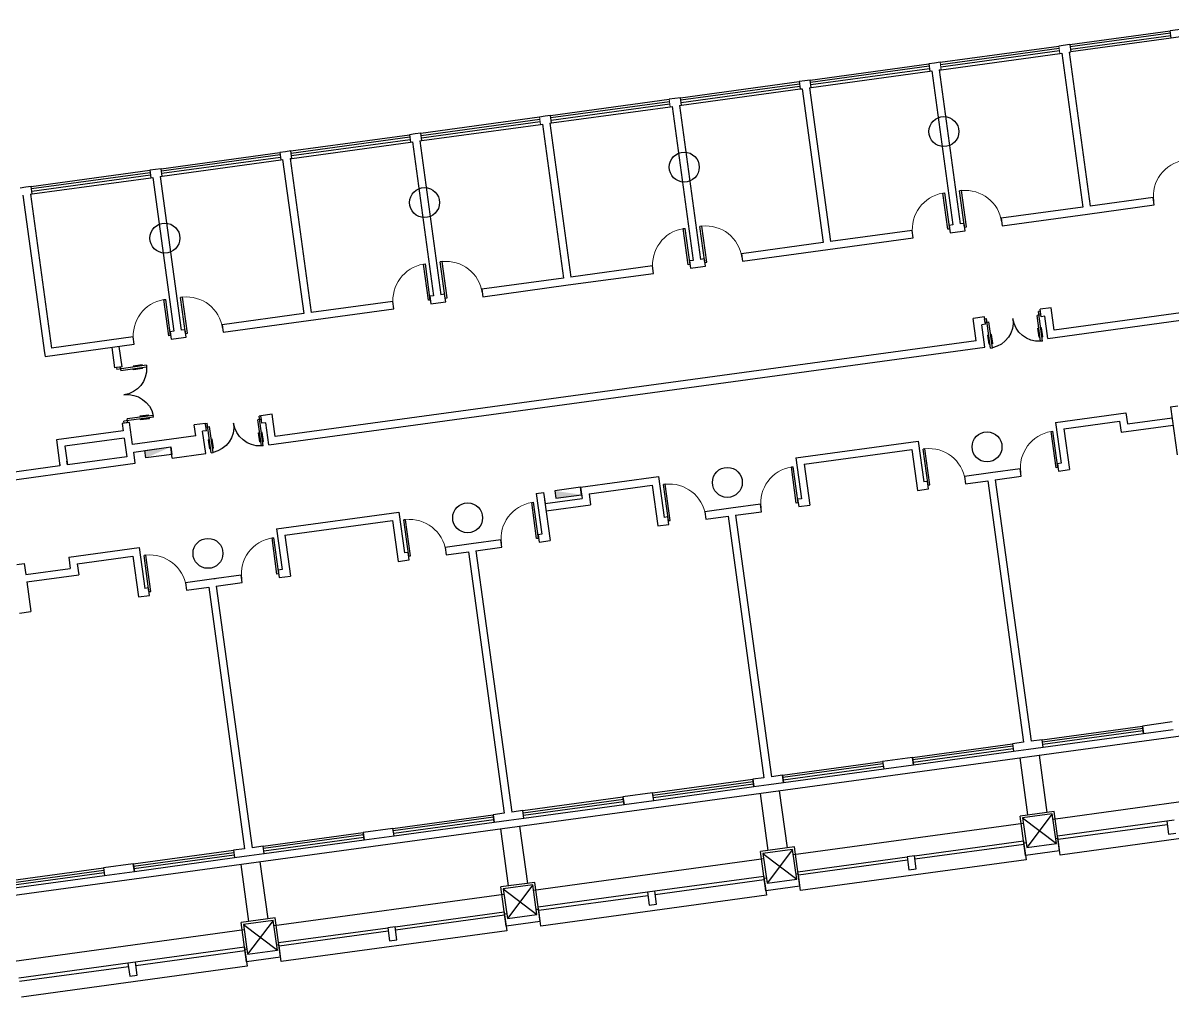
# Model space of a CAD drawing. Header units: millimetres. Extents: x -162945 to 7560, y -3558 to 130718.
# Drawn here: x -122297 to -91609, y 102841 to 128863 of the extents above; entities that cross this region are included whole.
import ezdxf

# ---------------------------------------------------------------- set-up
doc = ezdxf.new("R2010")
doc.units = ezdxf.units.MM
doc.header["$LTSCALE"] = 5
for name, color, linetype in [('A-WALL', 7, 'Continuous'), ('A—\\M+5C3C5\\M+5B4B0', 135, 'Continuous'), ('A—\\M+5C7BD\\M+5CCE5', 7, 'Continuous'), ('E-COLS-F3$0$0S-COLS-LINE', 4, 'Continuous'), ('E2-RI-3F$0$A-WALL', 7, 'Continuous')]:
    doc.layers.add(name, color=color, linetype=linetype)

msp = doc.modelspace()

# ---------------------------------------------------------------- linework, layer by layer
for p, q in [((-97728, 124316), (-97679, 124323)), ((-97596, 123350), (-97728, 124316)), ((-97547, 123357), (-97679, 124323)), ((-97233, 124384), (-97282, 124377)), ((-97150, 123411), (-97282, 124377)), ((-97101, 123418), (-97233, 124384)), ((-104664, 123368), (-104614, 123375)), ((-104482, 122409), (-104614, 123375)), ((-104168, 123436), (-104218, 123429)), ((-104086, 122463), (-104218, 123429)), ((-104036, 122470), (-104168, 123436)), ((-97150, 123411), (-97101, 123418)), ((-104532, 122402), (-104664, 123368)), ((-97547, 123357), (-97596, 123350)), ((-111104, 122488), (-111153, 122481)), ((-111021, 121515), (-111153, 122481)), ((-110972, 121522), (-111104, 122488)), ((-104086, 122463), (-104036, 122470)), ((-111599, 122420), (-111550, 122427)), ((-111467, 121454), (-111599, 122420)), ((-111418, 121461), (-111550, 122427)), ((-104482, 122409), (-104532, 122402)), ((-118039, 121540), (-118089, 121533)), ((-117957, 120567), (-118089, 121533)), ((-117907, 120574), (-118039, 121540)), ((-118535, 121472), (-118485, 121479)), ((-118403, 120506), (-118535, 121472)), ((-118353, 120513), (-118485, 121479)), ((-111418, 121461), (-111467, 121454)), ((-111021, 121515), (-110972, 121522)), ((-96614, 120961), (-96564, 120968)), ((-96600, 120862), (-96614, 120961)), ((-96456, 120175), (-96564, 120968)), ((-95114, 121065), (-95213, 121052)), ((-95118, 120358), (-95213, 121052)), ((-95127, 121164), (-95177, 121157)), ((-95069, 120365), (-95177, 121157)), ((-95114, 121065), (-95127, 121164)), ((-96600, 120862), (-96501, 120875)), ((-96406, 120182), (-96501, 120875)), ((-95191, 120706), (-95166, 120709)), ((-95158, 120466), (-95191, 120706)), ((-95092, 120719), (-95117, 120716)), ((-95059, 120479), (-95092, 120719)), ((-118353, 120513), (-118403, 120506)), ((-117957, 120567), (-117907, 120574)), ((-96528, 120523), (-96504, 120526)), ((-96496, 120283), (-96528, 120523)), ((-96429, 120536), (-96454, 120533)), ((-96396, 120296), (-96429, 120536)), ((-95158, 120466), (-95133, 120469)), ((-95069, 120365), (-95118, 120358)), ((-95059, 120479), (-95084, 120476)), ((-96496, 120283), (-96471, 120286)), ((-96456, 120175), (-96406, 120182)), ((-96396, 120296), (-96421, 120293)), ((-119001, 119717), (-119794, 119609)), ((-119116, 119727), (-119356, 119694)), ((-119356, 119694), (-119353, 119669)), ((-119116, 119727), (-119112, 119702)), ((-119001, 119717), (-118995, 119668)), ((-119702, 119672), (-119801, 119658)), ((-119801, 119658), (-119794, 119609)), ((-119702, 119672), (-119688, 119573)), ((-118995, 119668), (-119688, 119573)), ((-119342, 119595), (-119346, 119620)), ((-119102, 119628), (-119342, 119595)), ((-119102, 119628), (-119106, 119652)), ((-118812, 118330), (-119604, 118222)), ((-119598, 118172), (-119604, 118222)), ((-119499, 118186), (-119598, 118172)), ((-118819, 118380), (-119512, 118285)), ((-119499, 118186), (-119512, 118285)), ((-118933, 118389), (-119173, 118356)), ((-119173, 118356), (-119170, 118332)), ((-119160, 118257), (-119163, 118282)), ((-118919, 118290), (-119160, 118257)), ((-118933, 118389), (-118930, 118364)), ((-118919, 118290), (-118923, 118315)), ((-118812, 118330), (-118819, 118380)), ((-117427, 118167), (-117377, 118173)), ((-117413, 118067), (-117427, 118167)), ((-117269, 117381), (-117377, 118173)), ((-115927, 118271), (-116026, 118257)), ((-115931, 117564), (-116026, 118257)), ((-115941, 118370), (-115990, 118363)), ((-115882, 117570), (-115990, 118363)), ((-115927, 118271), (-115941, 118370)), ((-117413, 118067), (-117314, 118081)), ((-117219, 117387), (-117314, 118081)), ((-116004, 117911), (-115979, 117915)), ((-115971, 117671), (-116004, 117911)), ((-115905, 117925), (-115930, 117921)), ((-115872, 117685), (-115905, 117925)), ((-94839, 117949), (-94790, 117955)), ((-94707, 116982), (-94839, 117949)), ((-94658, 116989), (-94790, 117955)), ((-117342, 117729), (-117317, 117732)), ((-117309, 117488), (-117342, 117729)), ((-117243, 117742), (-117267, 117739)), ((-117210, 117502), (-117243, 117742)), ((-115971, 117671), (-115947, 117674)), ((-115882, 117570), (-115931, 117564)), ((-115872, 117685), (-115897, 117681)), ((-117309, 117488), (-117284, 117492)), ((-117269, 117381), (-117219, 117387)), ((-117210, 117502), (-117235, 117498)), ((-98208, 117488), (-98257, 117481)), ((-98125, 116515), (-98257, 117481)), ((-98076, 116522), (-98208, 117488)), ((-101775, 117001), (-101725, 117007)), ((-101643, 116034), (-101775, 117001)), ((-101593, 116041), (-101725, 117007)), ((-94658, 116989), (-94707, 116982)), ((-105143, 116540), (-105193, 116533)), ((-105061, 115567), (-105193, 116533)), ((-105011, 115574), (-105143, 116540)), ((-98125, 116515), (-98076, 116522)), ((-108710, 116053), (-108661, 116059)), ((-108578, 115087), (-108710, 116053)), ((-108529, 115093), (-108661, 116059)), ((-101593, 116041), (-101643, 116034)), ((-112079, 115592), (-112128, 115585)), ((-111996, 114619), (-112128, 115585)), ((-111947, 114626), (-112079, 115592)), ((-105061, 115567), (-105011, 115574)), ((-115646, 115105), (-115596, 115111)), ((-115514, 114139), (-115646, 115105)), ((-115464, 114145), (-115596, 115111)), ((-108529, 115093), (-108578, 115087)), ((-119014, 114644), (-119064, 114637)), ((-118932, 113671), (-119064, 114637)), ((-118882, 113678), (-119014, 114644)), ((-111996, 114619), (-111947, 114626)), ((-115464, 114145), (-115514, 114139)), ((-118932, 113671), (-118882, 113678)), ((-95076, 109716), (-92401, 110081)), ((-92392, 110015), (-95067, 109650)), ((-92383, 109949), (-95058, 109583)), ((-95049, 109517), (-92374, 109883)), ((-92374, 109883), (-92401, 110081)), ((-98544, 109242), (-95869, 109607)), ((-95869, 109607), (-95842, 109409)), ((-95049, 109517), (-95076, 109716)), ((-95860, 109541), (-98535, 109176)), ((-95851, 109475), (-98526, 109109)), ((-98517, 109043), (-95842, 109409)), ((-102012, 108768), (-99337, 109133)), ((-99328, 109067), (-102003, 108702)), ((-99319, 109001), (-101994, 108635)), ((-99337, 109133), (-99310, 108935)), ((-98544, 109242), (-98517, 109043)), ((-105480, 108294), (-102804, 108659)), ((-102777, 108461), (-102804, 108659)), ((-102012, 108768), (-101985, 108569)), ((-101985, 108569), (-99310, 108935)), ((-102795, 108593), (-105471, 108228)), ((-102786, 108527), (-105461, 108161)), ((-105452, 108095), (-102777, 108461)), ((-108947, 107820), (-106272, 108185)), ((-106263, 108119), (-108938, 107754)), ((-106254, 108053), (-108929, 107687)), ((-106245, 107987), (-106272, 108185)), ((-105452, 108095), (-105480, 108294)), ((-108920, 107621), (-108947, 107820)), ((-108920, 107621), (-106245, 107987)), ((-112415, 107346), (-109740, 107711)), ((-109731, 107645), (-112406, 107280)), ((-109722, 107579), (-112397, 107213)), ((-112388, 107147), (-109713, 107513)), ((-109713, 107513), (-109740, 107711)), ((-115883, 106872), (-113208, 107237)), ((-113199, 107171), (-115874, 106806)), ((-113190, 107105), (-115865, 106739)), ((-113181, 107039), (-113208, 107237)), ((-112388, 107147), (-112415, 107346)), ((-115856, 106673), (-115883, 106872)), ((-115856, 106673), (-113181, 107039)), ((-119351, 106398), (-116675, 106763)), ((-116666, 106697), (-119342, 106332)), ((-116657, 106631), (-119333, 106265)), ((-119323, 106199), (-116648, 106565)), ((-116675, 106763), (-116648, 106565)), ((-122818, 105924), (-120143, 106289)), ((-120134, 106223), (-122809, 105858)), ((-120143, 106289), (-120116, 106091)), ((-119351, 106398), (-119323, 106199)), ((-120125, 106157), (-122800, 105791)), ((-122791, 105725), (-120116, 106091))]:
    msp.add_line(p, q)
msp.add_lwpolyline([(-118350, 117536), (-118323, 117337), (-119016, 117243), (-119043, 117441)], close=True)
at = {"extrusion": (0, 0, -1)}
msp.add_lwpolyline([(107376, 116260), (107403, 116458), (108097, 116363), (108070, 116165)], close=True, dxfattribs=at)
at = {"lineweight": 13}
for centre in [(-91131, 124234), (-97571, 123353), (-104507, 122405), (-111442, 121457), (-118378, 120509), (-94682, 116986), (-101618, 116038), (-108553, 115090), (-115489, 114142)]:
    msp.add_arc(centre, 975, 99.2526, -172.2167, dxfattribs=at)
at = {"lineweight": 13, "extrusion": (0, 0, -1)}
for centre in [(97125, 123414), (104061, 122466), (110997, 121518), (117932, 120570), (98101, 116519), (105036, 115571), (111972, 114623), (118907, 113675)]:
    msp.add_arc(centre, 975, 83.6859, 172.2167, dxfattribs=at)
at = {"extrusion": (0, 0, -1)}
for centre, start, end in [((96550, 120869), 172.2167, -101.8794), ((95163, 121058), -93.6873, -7.7833), ((119695, 119622), 176.3127, -97.7833), ((119505, 118235), 82.2167, 168.1206), ((117364, 118074), 172.2167, -101.8794), ((115977, 118264), -93.6873, -7.7833)]:
    msp.add_arc(centre, 700, start, end, dxfattribs=at)
msp.add_solid([(-118350, 117536), (-118350, 117536), (-119043, 117441), (-119016, 117243)])
msp.add_solid([(107376, 116260), (107376, 116260), (108070, 116165), (108097, 116363)], dxfattribs=at)
at = {"layer": 'A-WALL'}
for p, q in [((-108592, 116296), (-108394, 116323)), ((-108394, 116323), (-108353, 116026)), ((-107403, 116458), (-107362, 116161)), ((-108353, 116026), (-107362, 116161)), ((-107178, 116287), (-107137, 115990)), ((-108326, 115827), (-107137, 115990))]:
    msp.add_line(p, q, dxfattribs=at)
at = {"layer": 'A—\\M+5C3C5\\M+5B4B0'}
for p, q in [((-94336, 128287), (-91661, 128653)), ((-91652, 128587), (-94327, 128221)), ((-91643, 128521), (-94318, 128155)), ((-91633, 128455), (-94309, 128089)), ((-97803, 127813), (-94633, 128247)), ((-94624, 128180), (-97794, 127747)), ((-94615, 128114), (-97785, 127681)), ((-97776, 127615), (-94606, 128048)), ((-101271, 127339), (-98101, 127773)), ((-98092, 127706), (-101262, 127273)), ((-98083, 127640), (-101253, 127207)), ((-101244, 127141), (-98073, 127574)), ((-104739, 126865), (-101568, 127299)), ((-101559, 127232), (-104730, 126799)), ((-101550, 127166), (-104721, 126733)), ((-104712, 126667), (-101541, 127100)), ((-108207, 126391), (-105036, 126825)), ((-105027, 126758), (-108198, 126325)), ((-105018, 126692), (-108189, 126259)), ((-108180, 126193), (-105009, 126626)), ((-111674, 125917), (-108504, 126351)), ((-108495, 126285), (-111665, 125851)), ((-108486, 126218), (-111656, 125785)), ((-111647, 125719), (-108477, 126152)), ((-115142, 125443), (-111972, 125877)), ((-111963, 125811), (-115133, 125377)), ((-111954, 125744), (-115124, 125311)), ((-115115, 125245), (-111945, 125678)), ((-118610, 124969), (-115439, 125403)), ((-115430, 125337), (-118601, 124903)), ((-115421, 125270), (-118592, 124837)), ((-122078, 124495), (-118907, 124929)), ((-118583, 124771), (-115412, 125204)), ((-118898, 124863), (-122069, 124429)), ((-118889, 124796), (-122060, 124363)), ((-122051, 124297), (-118880, 124730))]:
    msp.add_line(p, q, dxfattribs=at)
at = {"layer": 'A—\\M+5C3C5\\M+5B4B0', "color": 8}
for p, q in [((-123419, 105438), (-88226, 110248)), ((-95161, 109300), (-94953, 107774)), ((-95676, 109230), (-95468, 107704)), ((-102097, 108352), (-101888, 106826)), ((-94787, 107595), (-88644, 108435)), ((-102612, 108282), (-102403, 106756)), ((-94755, 107801), (-95666, 107677)), ((-94611, 106751), (-94755, 107801)), ((-101722, 106647), (-95580, 107487)), ((-95523, 106626), (-95666, 107677)), ((-91751, 107536), (-94664, 107138)), ((-94652, 107054), (-91739, 107452)), ((-88571, 107457), (-94595, 106633)), ((-91552, 107563), (-91751, 107536)), ((-91751, 107536), (-91703, 107189)), ((-109547, 107334), (-109339, 105808)), ((-109032, 107404), (-108824, 105878)), ((-94652, 107054), (-94664, 107138)), ((-91703, 107189), (-91505, 107216)), ((-101690, 106853), (-102602, 106729)), ((-101888, 106826), (-102403, 106756)), ((-101546, 105803), (-101690, 106853)), ((-98488, 106615), (-95575, 107013)), ((-98477, 106531), (-95564, 106929)), ((-95575, 107013), (-95564, 106929)), ((-95564, 106929), (-95506, 106509)), ((-94595, 106633), (-94652, 107054)), ((-108658, 105699), (-102515, 106539)), ((-102458, 105678), (-102602, 106729)), ((-101599, 106190), (-98686, 106588)), ((-101588, 106106), (-98675, 106504)), ((-95506, 106509), (-101530, 105685)), ((-98488, 106615), (-98686, 106588)), ((-98686, 106588), (-98639, 106241)), ((-98441, 106268), (-98488, 106615)), ((-94611, 106751), (-95523, 106626)), ((-116483, 106386), (-116274, 104860)), ((-115968, 106456), (-115759, 104930)), ((-101588, 106106), (-101599, 106190)), ((-98639, 106241), (-98441, 106268)), ((-108626, 105905), (-109537, 105781)), ((-108824, 105878), (-109339, 105808)), ((-108482, 104855), (-108626, 105905)), ((-102511, 106065), (-105424, 105667)), ((-105412, 105583), (-102499, 105981)), ((-102511, 106065), (-102499, 105981)), ((-102499, 105981), (-102442, 105561)), ((-101530, 105685), (-101588, 106106)), ((-109394, 104730), (-109537, 105781)), ((-105622, 105640), (-108535, 105242)), ((-105423, 105667), (-105622, 105640)), ((-105622, 105640), (-105574, 105293)), ((-105376, 105320), (-105423, 105667)), ((-101546, 105803), (-102458, 105678)), ((-108523, 105158), (-105610, 105556)), ((-102442, 105561), (-108466, 104737)), ((-105574, 105293), (-105376, 105320)), ((-115561, 104957), (-116473, 104833)), ((-115418, 103907), (-115561, 104957)), ((-112359, 104719), (-109446, 105117)), ((-112348, 104635), (-109435, 105033)), ((-109446, 105117), (-109435, 105033)), ((-109435, 105033), (-109377, 104613)), ((-108523, 105158), (-108535, 105242)), ((-108466, 104737), (-108523, 105158)), ((-116329, 103782), (-116473, 104833)), ((-115759, 104930), (-116274, 104860)), ((-115470, 104294), (-112557, 104692)), ((-112359, 104719), (-112557, 104692)), ((-112557, 104692), (-112510, 104345)), ((-112312, 104372), (-112359, 104719)), ((-108482, 104855), (-109394, 104730)), ((-122529, 103803), (-116386, 104643)), ((-115459, 104210), (-112546, 104608)), ((-109377, 104613), (-115401, 103789)), ((-112510, 104345), (-112312, 104372)), ((-116382, 104169), (-119295, 103771)), ((-119283, 103687), (-116370, 104085)), ((-116382, 104169), (-116370, 104085)), ((-116370, 104085), (-116313, 103665)), ((-115459, 104210), (-115470, 104294)), ((-115401, 103789), (-115459, 104210)), ((-119493, 103744), (-122406, 103346)), ((-119295, 103771), (-119493, 103744)), ((-119493, 103744), (-119445, 103397)), ((-119247, 103424), (-119295, 103771)), ((-115418, 103907), (-116329, 103782)), ((-122394, 103262), (-119481, 103660)), ((-116313, 103665), (-122337, 102841)), ((-119445, 103397), (-119247, 103424))]:
    msp.add_line(p, q, dxfattribs=at)
for points in [[(-95569, 106963), (-95509, 106971)], [(-94716, 107080), (-94657, 107088)], [(-102504, 106015), (-102445, 106023)], [(-101652, 106132), (-101593, 106140)], [(-115593, 104751), (-109451, 105591)], [(-109440, 105067), (-109380, 105075)], [(-108587, 105184), (-108528, 105192)], [(-116375, 104119), (-116316, 104127)], [(-115523, 104236), (-115464, 104244)]]:
    msp.add_lwpolyline(points, dxfattribs=at)
at = {"layer": 'A—\\M+5C7BD\\M+5CCE5'}
for p, q in [((-90123, 128863), (-91661, 128653)), ((-91633, 128455), (-91661, 128653)), ((-94336, 128287), (-94633, 128247)), ((-94336, 128287), (-94309, 128089)), ((-91385, 128488), (-91633, 128455)), ((-94606, 128048), (-94555, 128055)), ((-94555, 128055), (-93993, 123943)), ((-94357, 128082), (-94309, 128089)), ((-94357, 128082), (-93795, 123970)), ((-97951, 127793), (-98101, 127773)), ((-98101, 127773), (-98073, 127574)), ((-97803, 127813), (-97951, 127793)), ((-98073, 127574), (-98023, 127581)), ((-98023, 127581), (-97461, 123469)), ((-97825, 127608), (-97776, 127615)), ((-97825, 127608), (-97263, 123496)), ((-101419, 127319), (-101568, 127298)), ((-101568, 127298), (-101541, 127100)), ((-101541, 127100), (-101491, 127107)), ((-101491, 127107), (-100929, 122995)), ((-101271, 127339), (-101419, 127319)), ((-101293, 127134), (-101244, 127141)), ((-101293, 127134), (-100731, 123022)), ((-101244, 127141), (-101271, 127339)), ((-104887, 126845), (-105036, 126824)), ((-104739, 126865), (-104887, 126845)), ((-104712, 126667), (-104739, 126865)), ((-105009, 126626), (-104959, 126633)), ((-104959, 126633), (-104397, 122521)), ((-104760, 126660), (-104712, 126667)), ((-104760, 126660), (-104198, 122548)), ((-108354, 126371), (-108504, 126350)), ((-108477, 126152), (-108426, 126159)), ((-108426, 126159), (-107864, 122047)), ((-108207, 126391), (-108354, 126371)), ((-108228, 126186), (-108180, 126193)), ((-108228, 126186), (-107666, 122074)), ((-108180, 126193), (-108207, 126391)), ((-111822, 125897), (-111972, 125876)), ((-111972, 125876), (-111944, 125678)), ((-111674, 125917), (-111822, 125897)), ((-111647, 125719), (-111674, 125917)), ((-111944, 125678), (-111894, 125685)), ((-111894, 125685), (-111332, 121573)), ((-111696, 125712), (-111647, 125719)), ((-111696, 125712), (-111134, 121600)), ((-115290, 125423), (-115439, 125402)), ((-115439, 125402), (-115412, 125204)), ((-115412, 125204), (-115362, 125211)), ((-115362, 125211), (-114800, 121099)), ((-115142, 125443), (-115290, 125423)), ((-115164, 125238), (-115115, 125245)), ((-115164, 125238), (-114602, 121126)), ((-115115, 125245), (-115142, 125443)), ((-118758, 124949), (-118907, 124928)), ((-118907, 124928), (-118880, 124730)), ((-118610, 124969), (-118758, 124949)), ((-118583, 124771), (-118610, 124969)), ((-118880, 124730), (-118830, 124737)), ((-118830, 124737), (-118268, 120625)), ((-118631, 124764), (-118583, 124771)), ((-118631, 124764), (-118069, 120652)), ((-122225, 124475), (-122375, 124454)), ((-122078, 124495), (-122225, 124475)), ((-122099, 124290), (-122051, 124297)), ((-122099, 124290), (-121537, 120178)), ((-122051, 124297), (-122078, 124495)), ((-122297, 124263), (-121722, 120052)), ((-93867, 123759), (-92084, 124002)), ((-92111, 124201), (-93795, 123970)), ((-92084, 124002), (-92111, 124201)), ((-93993, 123943), (-96173, 123645)), ((-96146, 123447), (-93867, 123759)), ((-97461, 123469), (-97560, 123456)), ((-97560, 123456), (-97533, 123258)), ((-97164, 123510), (-97263, 123496)), ((-97137, 123312), (-97164, 123510)), ((-96173, 123645), (-96146, 123447)), ((-100803, 122811), (-98524, 123122)), ((-98551, 123320), (-100731, 123022)), ((-98524, 123122), (-98551, 123320)), ((-97533, 123258), (-97335, 123285)), ((-97335, 123285), (-97137, 123312)), ((-100929, 122995), (-103109, 122697)), ((-103081, 122499), (-100803, 122811)), ((-104397, 122521), (-104496, 122508)), ((-104496, 122508), (-104469, 122310)), ((-104099, 122562), (-104198, 122548)), ((-104072, 122364), (-104099, 122562)), ((-103109, 122697), (-103081, 122499)), ((-107738, 121863), (-105459, 122174)), ((-105486, 122372), (-107666, 122074)), ((-105459, 122174), (-105486, 122372)), ((-104469, 122310), (-104270, 122337)), ((-104270, 122337), (-104072, 122364)), ((-107864, 122047), (-110044, 121749)), ((-110017, 121551), (-107738, 121863)), ((-111332, 121573), (-111431, 121560)), ((-111431, 121560), (-111404, 121362)), ((-111035, 121614), (-111134, 121600)), ((-111008, 121416), (-111035, 121614)), ((-110044, 121749), (-110017, 121551)), ((-114674, 120915), (-112395, 121226)), ((-112422, 121424), (-114602, 121126)), ((-112395, 121226), (-112422, 121424)), ((-111404, 121362), (-111206, 121389)), ((-111206, 121389), (-111008, 121416)), ((-94837, 121254), (-95134, 121214)), ((-94756, 120660), (-94837, 121254)), ((-90396, 121256), (-94756, 120660)), ((-114800, 121099), (-116980, 120801)), ((-116952, 120603), (-114674, 120915)), ((-96620, 121011), (-96918, 120970)), ((-96836, 120375), (-96918, 120970)), ((-96593, 120812), (-96620, 121011)), ((-95107, 121016), (-95134, 121214)), ((-95008, 121029), (-95107, 121016)), ((-94927, 120435), (-95008, 121029)), ((-94927, 120435), (-90171, 121085)), ((-118268, 120625), (-118367, 120612)), ((-118367, 120612), (-118340, 120414)), ((-117970, 120666), (-118069, 120652)), ((-117943, 120468), (-117970, 120666)), ((-116980, 120801), (-116952, 120603)), ((-96593, 120812), (-96692, 120799)), ((-96611, 120204), (-96692, 120799)), ((-119357, 120476), (-121537, 120178)), ((-119330, 120278), (-119357, 120476)), ((-118340, 120414), (-118141, 120441)), ((-118141, 120441), (-117943, 120468)), ((-96836, 120375), (-115562, 117816)), ((-121722, 120052), (-121708, 119953)), ((-121708, 119953), (-119330, 120278)), ((-119925, 120197), (-119850, 119652)), ((-119652, 119679), (-119727, 120224)), ((-115733, 117591), (-96611, 120204)), ((-119652, 119679), (-119850, 119652)), ((-91650, 118612), (-91451, 118639)), ((-91650, 118612), (-91474, 117324)), ((-119449, 118192), (-119647, 118165)), ((-119647, 118165), (-119620, 117967)), ((-119368, 117598), (-119449, 118192)), ((-117427, 118167), (-117724, 118126)), ((-117400, 117968), (-117427, 118167)), ((-115643, 118410), (-115941, 118370)), ((-115914, 118172), (-115941, 118370)), ((-115814, 118185), (-115914, 118172)), ((-115733, 117591), (-115814, 118185)), ((-115562, 117816), (-115643, 118410)), ((-94721, 118192), (-92839, 118449)), ((-94721, 118192), (-94572, 117102)), ((-94496, 118021), (-93010, 118224)), ((-93010, 118224), (-92969, 117927)), ((-92839, 118449), (-92798, 118152)), ((-92798, 118152), (-91609, 118314)), ((-119620, 117967), (-121403, 117724)), ((-117683, 117829), (-117724, 118126)), ((-117400, 117968), (-117499, 117955)), ((-117418, 117360), (-117499, 117955)), ((-94496, 118021), (-94347, 116931)), ((-92969, 117927), (-91582, 118116)), ((-121403, 117724), (-121309, 117030)), ((-119593, 117769), (-121178, 117553)), ((-121178, 117553), (-121111, 117057)), ((-119593, 117769), (-119525, 117274)), ((-117683, 117829), (-119368, 117598)), ((-101657, 117244), (-98387, 117691)), ((-98387, 117691), (-98238, 116601)), ((-119525, 117274), (-121111, 117057)), ((-119341, 117400), (-118350, 117536)), ((-119300, 117103), (-119341, 117400)), ((-118309, 117238), (-118350, 117536)), ((-118350, 117536), (-118350, 117536)), ((-118309, 117238), (-117418, 117360)), ((-101657, 117244), (-101508, 116154)), ((-101431, 117073), (-98558, 117465)), ((-98558, 117465), (-98409, 116376)), ((-121309, 117030), (-128046, 116109)), ((-121322, 117129), (-121309, 117030)), ((-121183, 116846), (-119300, 117103)), ((-121111, 117057), (-121124, 117157)), ((-101431, 117073), (-101282, 115983)), ((-95662, 116953), (-96455, 116845)), ((-95635, 116755), (-95662, 116953)), ((-94572, 117102), (-94671, 117088)), ((-94671, 117088), (-94644, 116890)), ((-94644, 116890), (-94347, 116931)), ((-128217, 115884), (-121183, 116846)), ((-107403, 116460), (-105322, 116743)), ((-105322, 116743), (-105173, 115653)), ((-96455, 116845), (-97148, 116750)), ((-97148, 116750), (-97121, 116552)), ((-97121, 116552), (-96527, 116633)), ((-96527, 116633), (-95572, 109648)), ((-96328, 116660), (-95635, 116755)), ((-96328, 116660), (-95374, 109675)), ((-107178, 116287), (-105494, 116517)), ((-105494, 116517), (-105345, 115428)), ((-98409, 116376), (-98112, 116416)), ((-98139, 116614), (-98238, 116601)), ((-98112, 116416), (-98139, 116614)), ((-108592, 116296), (-108443, 115206)), ((-108367, 116125), (-108218, 115035)), ((-102597, 116005), (-103390, 115897)), ((-102570, 115807), (-102597, 116005)), ((-101508, 116154), (-101607, 116140)), ((-101607, 116140), (-101580, 115942)), ((-115528, 115348), (-112258, 115795)), ((-112258, 115795), (-112109, 114705)), ((-103390, 115897), (-104084, 115802)), ((-104084, 115802), (-104057, 115604)), ((-103264, 115712), (-102570, 115807)), ((-103264, 115712), (-102309, 108727)), ((-101580, 115942), (-101282, 115983)), ((-115302, 115177), (-112429, 115569)), ((-112429, 115569), (-112280, 114480)), ((-105345, 115428), (-105047, 115468)), ((-105074, 115666), (-105173, 115653)), ((-105047, 115468), (-105074, 115666)), ((-104057, 115604), (-103462, 115685)), ((-103462, 115685), (-102507, 108700)), ((-115528, 115348), (-115379, 114258)), ((-115302, 115177), (-115153, 114087)), ((-108443, 115206), (-108542, 115192)), ((-108542, 115192), (-108515, 114994)), ((-121076, 114589), (-119193, 114847)), ((-119193, 114847), (-119045, 113757)), ((-110326, 114949), (-111019, 114854)), ((-111019, 114854), (-110992, 114656)), ((-109533, 115057), (-110326, 114949)), ((-110199, 114764), (-109506, 114859)), ((-109506, 114859), (-109533, 115057)), ((-108515, 114994), (-108218, 115035)), ((-121076, 114589), (-121035, 114292)), ((-120851, 114418), (-119365, 114621)), ((-119365, 114621), (-119216, 113532)), ((-112280, 114480), (-111983, 114520)), ((-112010, 114718), (-112109, 114705)), ((-111983, 114520), (-112010, 114718)), ((-110992, 114656), (-110398, 114737)), ((-110398, 114737), (-109443, 107752)), ((-110199, 114764), (-109245, 107779)), ((-122463, 114400), (-122265, 114427)), ((-122265, 114427), (-122224, 114130)), ((-122224, 114130), (-121035, 114292)), ((-120851, 114418), (-120810, 114121)), ((-115379, 114258), (-115478, 114244)), ((-115478, 114244), (-115451, 114046)), ((-122197, 113931), (-120810, 114121)), ((-122197, 113931), (-122089, 113139)), ((-117261, 114001), (-117955, 113906)), ((-117955, 113906), (-117928, 113708)), ((-116468, 114109), (-117261, 114001)), ((-117162, 114014), (-117261, 114001)), ((-117135, 113816), (-116441, 113911)), ((-116441, 113911), (-116468, 114109)), ((-115451, 114046), (-115153, 114087)), ((-119216, 113532), (-118918, 113572)), ((-118945, 113770), (-119045, 113757)), ((-118918, 113572), (-118945, 113770)), ((-117928, 113708), (-117333, 113789)), ((-117333, 113789), (-116378, 106804)), ((-117135, 113816), (-116180, 106831)), ((-122386, 113098), (-122089, 113139)), ((-91609, 110190), (-92401, 110081)), ((-92401, 110081), (-92374, 109883)), ((-92374, 109883), (-91581, 109991)), ((-95572, 109648), (-95869, 109607)), ((-95869, 109607), (-95842, 109409)), ((-95076, 109716), (-95374, 109675)), ((-95049, 109517), (-95076, 109716)), ((-95842, 109409), (-95446, 109463)), ((-95446, 109463), (-95049, 109517)), ((-98544, 109242), (-99337, 109133)), ((-99337, 109133), (-99310, 108935)), ((-99310, 108935), (-98517, 109043)), ((-98517, 109043), (-98544, 109242)), ((-102507, 108700), (-102804, 108659)), ((-102804, 108659), (-102777, 108461)), ((-102012, 108768), (-102309, 108727)), ((-101985, 108569), (-102012, 108768)), ((-102777, 108461), (-102381, 108515)), ((-102381, 108515), (-101985, 108569)), ((-105480, 108294), (-106272, 108185)), ((-106272, 108185), (-106245, 107987)), ((-106245, 107987), (-105452, 108095)), ((-105452, 108095), (-105480, 108294)), ((-109443, 107752), (-109740, 107711)), ((-108947, 107820), (-109245, 107779)), ((-108920, 107621), (-108947, 107820)), ((-109740, 107711), (-109713, 107513)), ((-109713, 107513), (-109317, 107567)), ((-109317, 107567), (-108920, 107621)), ((-112415, 107346), (-113208, 107237)), ((-113208, 107237), (-113181, 107039)), ((-113181, 107039), (-112388, 107147)), ((-112388, 107147), (-112415, 107346)), ((-116378, 106804), (-116675, 106763)), ((-115883, 106872), (-116180, 106831)), ((-115856, 106673), (-115883, 106872)), ((-116675, 106763), (-116648, 106565)), ((-116648, 106565), (-116252, 106619)), ((-116252, 106619), (-115856, 106673)), ((-119351, 106398), (-120143, 106289)), ((-120143, 106289), (-120116, 106091)), ((-120116, 106091), (-119323, 106199)), ((-119323, 106199), (-119351, 106398))]:
    msp.add_line(p, q, dxfattribs=at)
at = {"layer": 'Defpoints'}
for points in [[(-94806, 107734), (-95490, 106833)], [(-95599, 107626), (-94698, 106941)], [(-102534, 106678), (-101633, 105993)], [(-101741, 106786), (-102426, 105885)], [(-109470, 105730), (-108569, 105045)], [(-108677, 105838), (-109361, 104937)], [(-116405, 104782), (-115504, 104097)], [(-115612, 104890), (-116297, 103989)]]:
    msp.add_lwpolyline(points, dxfattribs=at)
at = {"layer": 'E-COLS-F3$0$0S-COLS-LINE', "color": 255}
for points in [[(-94806, 107734), (-95599, 107626), (-95490, 106833), (-94698, 106941)], [(-101741, 106786), (-102534, 106678), (-102426, 105885), (-101633, 105993)], [(-108677, 105838), (-109470, 105730), (-109361, 104937), (-108569, 105045)], [(-115612, 104890), (-116405, 104782), (-116297, 103989), (-115504, 104097)]]:
    msp.add_lwpolyline(points, close=True, dxfattribs=at)
for centre in [(-97701, 125960), (-104636, 125012), (-111572, 124064), (-118507, 123116), (-96550, 117538), (-103485, 116590), (-110421, 115642), (-117356, 114694)]:
    msp.add_circle(centre, 400, dxfattribs=at)
at = {"layer": 'E2-RI-3F$0$A-WALL', "lineweight": 13}
for p, q in [((-94633, 128247), (-94606, 128048)), ((-94633, 128247), (-94606, 128048)), ((-98101, 127773), (-98073, 127574)), ((-98101, 127773), (-98073, 127574)), ((-97776, 127615), (-97803, 127813)), ((-97803, 127813), (-97776, 127615)), ((-101568, 127299), (-101541, 127100)), ((-101568, 127299), (-101541, 127100)), ((-101244, 127141), (-101271, 127339)), ((-101271, 127339), (-101244, 127141)), ((-105036, 126825), (-105009, 126626)), ((-105036, 126825), (-105009, 126626)), ((-104712, 126667), (-104739, 126865)), ((-104739, 126865), (-104712, 126667)), ((-108504, 126351), (-108477, 126152)), ((-108504, 126351), (-108477, 126152)), ((-108180, 126193), (-108207, 126391)), ((-108207, 126391), (-108180, 126193)), ((-111972, 125877), (-111945, 125678)), ((-111972, 125877), (-111945, 125678)), ((-111647, 125719), (-111674, 125917)), ((-111674, 125917), (-111647, 125719)), ((-115439, 125403), (-115412, 125204)), ((-115439, 125403), (-115412, 125204)), ((-115115, 125245), (-115142, 125443)), ((-115142, 125443), (-115115, 125245)), ((-118907, 124929), (-118880, 124730)), ((-118907, 124929), (-118880, 124730)), ((-118583, 124771), (-118610, 124969)), ((-118610, 124969), (-118583, 124771)), ((-122051, 124297), (-122078, 124495)), ((-122078, 124495), (-122051, 124297))]:
    msp.add_line(p, q, dxfattribs=at)

doc.saveas('drawing.dxf')
